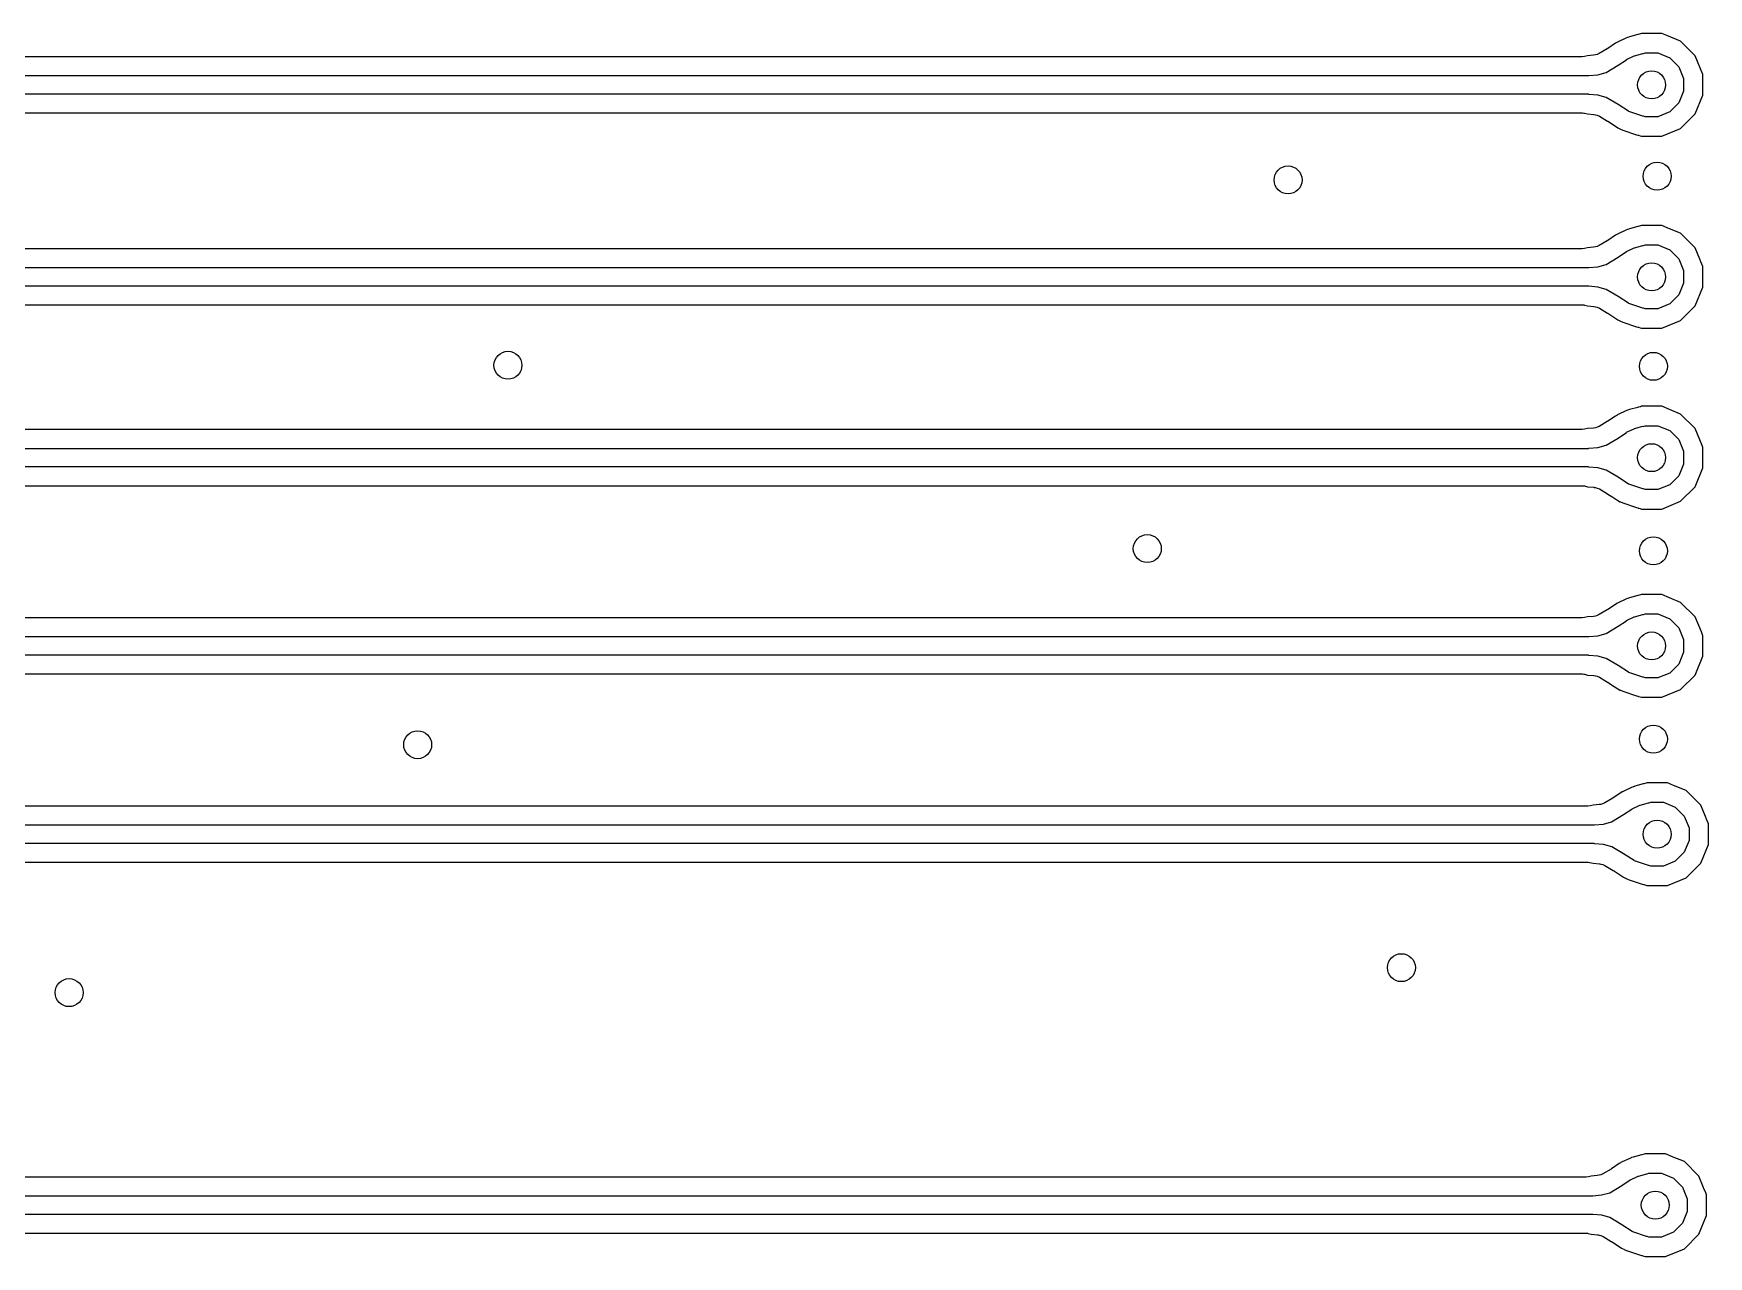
# Model space of a CAD drawing. Extents: x 114.9 to 199.6, y -137.1 to -76.7.
# Drawn here: x 173.96 to 182.95, y -90.98 to -84.41 of the extents above; entities that cross this region are included whole.
import ezdxf

# ---------------------------------------------------------------- set-up
doc = ezdxf.new("R2010")
doc.units = 0
doc.layers.add('BLACK', color=7, linetype='CONTINUOUS')

msp = doc.modelspace()

# ---------------------------------------------------------------- linework, layer by layer
at = {"layer": 'BLACK', "linetype": 'CONTINUOUS'}
for p, q in [((182.446044, -84.467191), (182.404587, -84.494918)), ((182.452909, -84.462969), (182.446044, -84.467191)), ((182.454439, -84.462107), (182.452909, -84.462969)), ((182.461588, -84.45843), (182.454439, -84.462107)), ((182.502778, -84.439188), (182.461588, -84.45843)), ((182.510844, -84.43582), (182.502778, -84.439188)), ((182.512657, -84.435149), (182.510844, -84.43582)), ((182.520964, -84.432465), (182.512657, -84.435149)), ((182.565512, -84.420078), (182.520964, -84.432465)), ((182.567881, -84.419665), (182.565512, -84.420078)), ((182.580354, -84.416506), (182.567849, -84.419485)), ((182.567849, -84.419485), (182.567881, -84.419665)), ((182.585199, -84.4145), (182.580354, -84.416506)), ((182.5852, -84.4145), (182.585199, -84.4145)), ((182.6948, -84.4145), (182.5852, -84.4145)), ((182.694801, -84.4145), (182.6948, -84.4145)), ((182.721354, -84.425499), (182.694801, -84.4145)), ((182.796058, -84.456443), (182.721354, -84.425499)), ((182.796059, -84.456444), (182.796058, -84.456443)), ((182.796061, -84.456445), (182.796059, -84.456444)), ((182.873555, -84.533939), (182.796061, -84.456445)), ((182.268525, -84.5395), (166.310062, -84.5395)), ((182.280846, -84.537926), (182.268525, -84.5395)), ((182.296038, -84.533979), (182.280846, -84.537926)), ((182.328977, -84.531434), (182.296038, -84.533979)), ((182.338354, -84.529782), (182.328977, -84.531434)), ((182.347384, -84.527266), (182.338354, -84.529782)), ((182.359447, -84.522078), (182.347384, -84.527266)), ((182.402562, -84.496202), (182.359447, -84.522078)), ((182.404587, -84.494918), (182.402562, -84.496202)), ((182.460097, -84.584715), (182.504705, -84.55488)), ((182.504705, -84.55488), (182.50624, -84.554015)), ((182.50624, -84.554015), (182.547423, -84.534776)), ((182.547423, -84.534776), (182.54923, -84.534108)), ((182.54923, -84.534108), (182.593778, -84.521722)), ((182.593778, -84.521722), (182.596845, -84.522096)), ((182.596845, -84.522096), (182.605859, -84.518363)), ((182.605859, -84.518363), (182.674141, -84.518363)), ((182.674141, -84.518363), (182.737225, -84.544493)), ((182.737225, -84.544493), (182.785507, -84.592775)), ((182.873555, -84.53394), (182.873555, -84.533939)), ((182.873557, -84.533942), (182.873555, -84.53394)), ((182.915499, -84.635198), (182.873557, -84.533942)), ((166.34, -84.64), (182.302349, -84.64)), ((182.302349, -84.64), (182.304161, -84.639166)), ((182.304161, -84.639166), (182.352142, -84.635461)), ((182.352142, -84.635461), (182.395825, -84.623288)), ((182.395825, -84.623288), (182.460097, -84.584715)), ((182.785507, -84.592775), (182.811637, -84.655859)), ((182.9155, -84.6352), (182.915499, -84.635198)), ((182.9155, -84.7448), (182.9155, -84.6352)), ((182.302497, -84.74), (166.360711, -84.74)), ((182.304152, -84.740842), (182.302497, -84.74)), ((182.352644, -84.744627), (182.304152, -84.740842)), ((182.811637, -84.724141), (182.785507, -84.787225)), ((182.811637, -84.655859), (182.811637, -84.724141)), ((182.396588, -84.757021), (182.352644, -84.744627)), ((182.460096, -84.795284), (182.396588, -84.757021)), ((182.516176, -84.831286), (182.460096, -84.795284)), ((182.518788, -84.832537), (182.516176, -84.831286)), ((182.593336, -84.857451), (182.518788, -84.832537)), ((182.785507, -84.787225), (182.737225, -84.835507)), ((182.873557, -84.846058), (182.9155, -84.7448)), ((166.422635, -84.8405), (182.269557, -84.8405)), ((182.269557, -84.8405), (182.27648, -84.840991)), ((182.27648, -84.840991), (182.279693, -84.841449)), ((182.279693, -84.841449), (182.295942, -84.846022)), ((182.295942, -84.846022), (182.33079, -84.848741)), ((182.33079, -84.848741), (182.332321, -84.84896)), ((182.332321, -84.84896), (182.332832, -84.849262)), ((182.332832, -84.849262), (182.338687, -84.850306)), ((182.338687, -84.850306), (182.347957, -84.85292)), ((182.347957, -84.85292), (182.359932, -84.858104)), ((182.359932, -84.858104), (182.403799, -84.884534)), ((182.403799, -84.884534), (182.404929, -84.885237)), ((182.404929, -84.885237), (182.419357, -84.8945)), ((182.419357, -84.8945), (182.459163, -84.920055)), ((182.459163, -84.920055), (182.459173, -84.920061)), ((182.459173, -84.920061), (182.459181, -84.920066)), ((182.459181, -84.920066), (182.459192, -84.920072)), ((182.459192, -84.920072), (182.459202, -84.920078)), ((182.459202, -84.920078), (182.462705, -84.922031)), ((182.462705, -84.922031), (182.470605, -84.926436)), ((182.594698, -84.857816), (182.593336, -84.857451)), ((182.596018, -84.85756), (182.594698, -84.857816)), ((182.605859, -84.861637), (182.596018, -84.85756)), ((182.674141, -84.861637), (182.605859, -84.861637)), ((182.737225, -84.835507), (182.674141, -84.861637)), ((182.6948, -84.9655), (182.796058, -84.923557)), ((182.796058, -84.923557), (182.79606, -84.923555)), ((182.79606, -84.923555), (182.796061, -84.923555)), ((182.796061, -84.923555), (182.873555, -84.846061)), ((182.873555, -84.84606), (182.873557, -84.846058)), ((182.873555, -84.846061), (182.873555, -84.84606)), ((182.470605, -84.926436), (182.473217, -84.927687)), ((182.473217, -84.927687), (182.485348, -84.932597)), ((182.485348, -84.932597), (182.559893, -84.95751)), ((182.559893, -84.95751), (182.566012, -84.959351)), ((182.566012, -84.959351), (182.567377, -84.959717)), ((182.567377, -84.959717), (182.567378, -84.959717)), ((182.567378, -84.959717), (182.567389, -84.95972)), ((182.567389, -84.95972), (182.567399, -84.95972)), ((182.567399, -84.95972), (182.567476, -84.959732)), ((182.567476, -84.959732), (182.568693, -84.960069)), ((182.568693, -84.960069), (182.570068, -84.960438)), ((182.570068, -84.960438), (182.570064, -84.96045)), ((182.570064, -84.96045), (182.578983, -84.962924)), ((182.578983, -84.962924), (182.5852, -84.9655)), ((182.5852, -84.9655), (182.585202, -84.9655)), ((182.585202, -84.9655), (182.694798, -84.9655)), ((182.694798, -84.9655), (182.6948, -84.9655)), ((182.520964, -85.462465), (182.512657, -85.465149)), ((182.565512, -85.450078), (182.520964, -85.462465)), ((182.567881, -85.449665), (182.565512, -85.450078)), ((182.580354, -85.446506), (182.567849, -85.449485)), ((182.567849, -85.449485), (182.567881, -85.449665)), ((182.585199, -85.4445), (182.580354, -85.446506)), ((182.5852, -85.4445), (182.585199, -85.4445)), ((182.6948, -85.4445), (182.5852, -85.4445)), ((182.694801, -85.4445), (182.6948, -85.4445)), ((182.736744, -85.461874), (182.694801, -85.4445)), ((182.796058, -85.486443), (182.736744, -85.461874)), ((182.359447, -85.552078), (182.347384, -85.557266)), ((182.402562, -85.526202), (182.359447, -85.552078)), ((182.404587, -85.524918), (182.402562, -85.526202)), ((182.446044, -85.497191), (182.404587, -85.524918)), ((182.452909, -85.492969), (182.446044, -85.497191)), ((182.454439, -85.492107), (182.452909, -85.492969)), ((182.461588, -85.48843), (182.454439, -85.492107)), ((182.502778, -85.469188), (182.461588, -85.48843)), ((182.510844, -85.46582), (182.502778, -85.469188)), ((182.512657, -85.465149), (182.510844, -85.46582)), ((182.54923, -85.564108), (182.593778, -85.551722)), ((182.593778, -85.551722), (182.596845, -85.552096)), ((182.596845, -85.552096), (182.605859, -85.548363)), ((182.605859, -85.548363), (182.674141, -85.548363)), ((182.674141, -85.548363), (182.737225, -85.574493)), ((182.796059, -85.486444), (182.796058, -85.486443)), ((182.796061, -85.486445), (182.796059, -85.486444)), ((182.873556, -85.56394), (182.796061, -85.486445)), ((182.268525, -85.5695), (167.150062, -85.5695)), ((182.280846, -85.567926), (182.268525, -85.5695)), ((182.296038, -85.563979), (182.280846, -85.567926)), ((182.328977, -85.561434), (182.296038, -85.563979)), ((182.338354, -85.559782), (182.328977, -85.561434)), ((182.347384, -85.557266), (182.338354, -85.559782)), ((182.395825, -85.653288), (182.460097, -85.614715)), ((182.460097, -85.614715), (182.504705, -85.58488)), ((182.504705, -85.58488), (182.50624, -85.584015)), ((182.50624, -85.584015), (182.547423, -85.564776)), ((182.547423, -85.564776), (182.54923, -85.564108)), ((182.737225, -85.574493), (182.785507, -85.622775)), ((182.785507, -85.622775), (182.811637, -85.685859)), ((182.898931, -85.625198), (182.873556, -85.56394)), ((182.9047, -85.639125), (182.898931, -85.625198)), ((182.915498, -85.665195), (182.9047, -85.639125)), ((167.18, -85.67), (182.302349, -85.67)), ((182.302349, -85.67), (182.304161, -85.669166)), ((182.304161, -85.669166), (182.352142, -85.665461)), ((182.352142, -85.665461), (182.395825, -85.653288)), ((182.811637, -85.685859), (182.811637, -85.754141)), ((182.9155, -85.6652), (182.915498, -85.665195)), ((182.9155, -85.7748), (182.9155, -85.6652)), ((182.302497, -85.77), (167.200711, -85.77)), ((182.304152, -85.770842), (182.302497, -85.77)), ((182.352644, -85.774627), (182.304152, -85.770842)), ((182.396588, -85.787021), (182.352644, -85.774627)), ((182.460096, -85.825284), (182.396588, -85.787021)), ((182.785507, -85.817225), (182.737225, -85.865507)), ((182.811637, -85.754141), (182.785507, -85.817225)), ((182.873557, -85.876058), (182.9155, -85.7748)), ((167.262635, -85.8705), (182.269557, -85.8705)), ((182.269557, -85.8705), (182.27648, -85.870991)), ((182.27648, -85.870991), (182.279693, -85.871449)), ((182.279693, -85.871449), (182.295942, -85.876022)), ((182.295942, -85.876022), (182.33079, -85.878741)), ((182.33079, -85.878741), (182.332321, -85.87896)), ((182.332321, -85.87896), (182.332832, -85.879262)), ((182.332832, -85.879262), (182.338687, -85.880306)), ((182.338687, -85.880306), (182.347957, -85.88292)), ((182.347957, -85.88292), (182.359932, -85.888104)), ((182.359932, -85.888104), (182.403799, -85.914534)), ((182.516176, -85.861286), (182.460096, -85.825284)), ((182.518788, -85.862537), (182.516176, -85.861286)), ((182.593336, -85.887451), (182.518788, -85.862537)), ((182.594698, -85.887816), (182.593336, -85.887451)), ((182.596018, -85.88756), (182.594698, -85.887816)), ((182.605859, -85.891637), (182.596018, -85.88756)), ((182.674141, -85.891637), (182.605859, -85.891637)), ((182.737225, -85.865507), (182.674141, -85.891637)), ((182.796061, -85.953555), (182.873555, -85.876061)), ((182.873555, -85.87606), (182.873557, -85.876058)), ((182.873555, -85.876061), (182.873555, -85.87606)), ((182.403799, -85.914534), (182.404929, -85.915237)), ((182.404929, -85.915237), (182.431752, -85.932457)), ((182.431752, -85.932457), (182.459163, -85.950055)), ((182.459163, -85.950055), (182.459173, -85.950061)), ((182.459173, -85.950061), (182.459181, -85.950066)), ((182.459181, -85.950066), (182.459192, -85.950072)), ((182.459192, -85.950072), (182.459202, -85.950078)), ((182.459202, -85.950078), (182.462705, -85.952031)), ((182.462705, -85.952031), (182.470605, -85.956436)), ((182.470605, -85.956436), (182.473217, -85.957687)), ((182.473217, -85.957687), (182.485348, -85.962597)), ((182.485348, -85.962597), (182.559893, -85.98751)), ((182.559893, -85.98751), (182.566012, -85.989351)), ((182.566012, -85.989351), (182.567377, -85.989717)), ((182.567377, -85.989717), (182.567378, -85.989717)), ((182.567378, -85.989717), (182.567389, -85.98972)), ((182.567389, -85.98972), (182.567399, -85.98972)), ((182.567399, -85.98972), (182.567476, -85.989732)), ((182.567476, -85.989732), (182.568693, -85.990069)), ((182.568693, -85.990069), (182.570068, -85.990438)), ((182.570068, -85.990438), (182.570064, -85.99045)), ((182.570064, -85.99045), (182.578983, -85.992924)), ((182.578983, -85.992924), (182.5852, -85.9955)), ((182.5852, -85.9955), (182.585202, -85.9955)), ((182.585202, -85.9955), (182.694798, -85.9955)), ((182.694798, -85.9955), (182.6948, -85.9955)), ((182.6948, -85.9955), (182.796058, -85.953557)), ((182.796058, -85.953557), (182.79606, -85.953555)), ((182.79606, -85.953555), (182.796061, -85.953555)), ((182.502778, -86.439188), (182.461588, -86.45843)), ((182.510844, -86.43582), (182.502778, -86.439188)), ((182.512657, -86.435149), (182.510844, -86.43582)), ((182.520964, -86.432465), (182.512657, -86.435149)), ((182.565512, -86.420078), (182.520964, -86.432465)), ((182.567881, -86.419665), (182.565512, -86.420078)), ((182.580354, -86.416506), (182.567849, -86.419485)), ((182.567849, -86.419485), (182.567881, -86.419665)), ((182.585199, -86.4145), (182.580354, -86.416506)), ((182.5852, -86.4145), (182.585199, -86.4145)), ((182.6948, -86.4145), (182.5852, -86.4145)), ((182.694801, -86.4145), (182.6948, -86.4145)), ((182.736744, -86.431874), (182.694801, -86.4145)), ((182.796058, -86.456443), (182.736744, -86.431874)), ((182.268525, -86.5395), (168.310064, -86.5395)), ((182.280846, -86.537926), (182.268525, -86.5395)), ((182.296038, -86.533979), (182.280846, -86.537926)), ((182.328977, -86.531434), (182.296038, -86.533979)), ((182.338354, -86.529782), (182.328977, -86.531434)), ((182.347384, -86.527266), (182.338354, -86.529782)), ((182.359447, -86.522078), (182.347384, -86.527266)), ((182.402562, -86.496202), (182.359447, -86.522078)), ((182.404587, -86.494918), (182.402562, -86.496202)), ((182.446044, -86.467191), (182.404587, -86.494918)), ((182.452909, -86.462969), (182.446044, -86.467191)), ((182.454439, -86.462107), (182.452909, -86.462969)), ((182.461588, -86.45843), (182.454439, -86.462107)), ((182.50624, -86.554015), (182.547423, -86.534776)), ((182.547423, -86.534776), (182.54923, -86.534108)), ((182.54923, -86.534108), (182.593778, -86.521722)), ((182.593778, -86.521722), (182.596845, -86.522096)), ((182.596845, -86.522096), (182.605859, -86.518363)), ((182.605859, -86.518363), (182.674141, -86.518363)), ((182.674141, -86.518363), (182.737225, -86.544493)), ((182.796059, -86.456444), (182.796058, -86.456443)), ((182.796061, -86.456445), (182.796059, -86.456444)), ((182.873555, -86.533939), (182.796061, -86.456445)), ((182.873555, -86.53394), (182.873555, -86.533939)), ((182.873557, -86.533942), (182.873555, -86.53394)), ((182.911357, -86.625198), (182.873557, -86.533942)), ((182.352142, -86.635461), (182.395825, -86.623288)), ((182.395825, -86.623288), (182.460097, -86.584715)), ((182.460097, -86.584715), (182.504705, -86.55488)), ((182.504705, -86.55488), (182.50624, -86.554015)), ((182.737225, -86.544493), (182.785507, -86.592775)), ((182.785507, -86.592775), (182.811637, -86.655859)), ((182.9155, -86.6352), (182.911357, -86.625198)), ((168.34, -86.64), (182.302349, -86.64)), ((182.302349, -86.64), (182.304161, -86.639166)), ((182.304161, -86.639166), (182.352142, -86.635461)), ((182.811637, -86.655859), (182.811637, -86.724141)), ((182.9155, -86.7448), (182.9155, -86.6352)), ((182.302497, -86.74), (168.36071, -86.74)), ((182.304152, -86.740842), (182.302497, -86.74)), ((182.352644, -86.744627), (182.304152, -86.740842)), ((182.396588, -86.757021), (182.352644, -86.744627)), ((182.460096, -86.795284), (182.396588, -86.757021)), ((182.516176, -86.831286), (182.460096, -86.795284)), ((182.785507, -86.787225), (182.737225, -86.835507)), ((182.811637, -86.724141), (182.785507, -86.787225)), ((182.873557, -86.846058), (182.9155, -86.7448)), ((168.422636, -86.8405), (182.269557, -86.8405)), ((182.269557, -86.8405), (182.27648, -86.840991)), ((182.27648, -86.840991), (182.279693, -86.841449)), ((182.279693, -86.841449), (182.295942, -86.846022)), ((182.295942, -86.846022), (182.33079, -86.848741)), ((182.33079, -86.848741), (182.332321, -86.84896)), ((182.332321, -86.84896), (182.332832, -86.849262)), ((182.332832, -86.849262), (182.338687, -86.850306)), ((182.338687, -86.850306), (182.347957, -86.85292)), ((182.347957, -86.85292), (182.359932, -86.858104)), ((182.359932, -86.858104), (182.403799, -86.884534)), ((182.403799, -86.884534), (182.404929, -86.885237)), ((182.404929, -86.885237), (182.431752, -86.902457)), ((182.518788, -86.832537), (182.516176, -86.831286)), ((182.593336, -86.857451), (182.518788, -86.832537)), ((182.594698, -86.857816), (182.593336, -86.857451)), ((182.596018, -86.85756), (182.594698, -86.857816)), ((182.605859, -86.861637), (182.596018, -86.85756)), ((182.674141, -86.861637), (182.605859, -86.861637)), ((182.737225, -86.835507), (182.674141, -86.861637)), ((182.796061, -86.923555), (182.873555, -86.846061)), ((182.873555, -86.84606), (182.873557, -86.846058)), ((182.873555, -86.846061), (182.873555, -86.84606)), ((182.431752, -86.902457), (182.459163, -86.920055)), ((182.459163, -86.920055), (182.459173, -86.920061)), ((182.459173, -86.920061), (182.459181, -86.920066)), ((182.459181, -86.920066), (182.459192, -86.920072)), ((182.459192, -86.920072), (182.459202, -86.920078)), ((182.459202, -86.920078), (182.462705, -86.922031)), ((182.462705, -86.922031), (182.470605, -86.926436)), ((182.470605, -86.926436), (182.473217, -86.927687)), ((182.473217, -86.927687), (182.485348, -86.932597)), ((182.485348, -86.932597), (182.559893, -86.95751)), ((182.559893, -86.95751), (182.566012, -86.959351)), ((182.566012, -86.959351), (182.567377, -86.959717)), ((182.567377, -86.959717), (182.567378, -86.959717)), ((182.567378, -86.959717), (182.567389, -86.95972)), ((182.567389, -86.95972), (182.567399, -86.95972)), ((182.567399, -86.95972), (182.567476, -86.959732)), ((182.567476, -86.959732), (182.568693, -86.960069)), ((182.568693, -86.960069), (182.570068, -86.960438)), ((182.570068, -86.960438), (182.570064, -86.96045)), ((182.570064, -86.96045), (182.578983, -86.962924)), ((182.578983, -86.962924), (182.5852, -86.9655)), ((182.5852, -86.9655), (182.585202, -86.9655)), ((182.585202, -86.9655), (182.694798, -86.9655)), ((182.694798, -86.9655), (182.6948, -86.9655)), ((182.6948, -86.9655), (182.796058, -86.923557)), ((182.796058, -86.923557), (182.79606, -86.923555)), ((182.79606, -86.923555), (182.796061, -86.923555)), ((182.565512, -87.430078), (182.520964, -87.442465)), ((182.567881, -87.429665), (182.565512, -87.430078)), ((182.580354, -87.426506), (182.567849, -87.429485)), ((182.567849, -87.429485), (182.567881, -87.429665)), ((182.585199, -87.4245), (182.580354, -87.426506)), ((182.5852, -87.4245), (182.585199, -87.4245)), ((182.6948, -87.4245), (182.5852, -87.4245)), ((182.694801, -87.4245), (182.6948, -87.4245)), ((182.736744, -87.441874), (182.694801, -87.4245)), ((182.402562, -87.506202), (182.359447, -87.532078)), ((182.404587, -87.504918), (182.402562, -87.506202)), ((182.446044, -87.477191), (182.404587, -87.504918)), ((182.452909, -87.472969), (182.446044, -87.477191)), ((182.454439, -87.472107), (182.452909, -87.472969)), ((182.461588, -87.46843), (182.454439, -87.472107)), ((182.502778, -87.449188), (182.461588, -87.46843)), ((182.510844, -87.44582), (182.502778, -87.449188)), ((182.512657, -87.445149), (182.510844, -87.44582)), ((182.520964, -87.442465), (182.512657, -87.445149)), ((182.596845, -87.532096), (182.605859, -87.528363)), ((182.605859, -87.528363), (182.674141, -87.528363)), ((182.674141, -87.528363), (182.737225, -87.554493)), ((182.796058, -87.466443), (182.736744, -87.441874)), ((182.796059, -87.466444), (182.796058, -87.466443)), ((182.796061, -87.466445), (182.796059, -87.466444)), ((182.873555, -87.543939), (182.796061, -87.466445)), ((182.268525, -87.5495), (169.080062, -87.5495)), ((182.280846, -87.547926), (182.268525, -87.5495)), ((182.296038, -87.543979), (182.280846, -87.547926)), ((182.328977, -87.541434), (182.296038, -87.543979)), ((182.338354, -87.539782), (182.328977, -87.541434)), ((182.347384, -87.537266), (182.338354, -87.539782)), ((182.359447, -87.532078), (182.347384, -87.537266)), ((182.395825, -87.633288), (182.460097, -87.594715)), ((182.460097, -87.594715), (182.504705, -87.56488)), ((182.504705, -87.56488), (182.50624, -87.564015)), ((182.50624, -87.564015), (182.547423, -87.544776)), ((182.547423, -87.544776), (182.54923, -87.544108)), ((182.54923, -87.544108), (182.593778, -87.531722)), ((182.593778, -87.531722), (182.596845, -87.532096)), ((182.737225, -87.554493), (182.785507, -87.602775)), ((182.785507, -87.602775), (182.811637, -87.665859)), ((182.873555, -87.54394), (182.873555, -87.543939)), ((182.873557, -87.543942), (182.873555, -87.54394)), ((182.907215, -87.625198), (182.873557, -87.543942)), ((169.11, -87.65), (182.302349, -87.65)), ((182.302349, -87.65), (182.304161, -87.649166)), ((182.304161, -87.649166), (182.352142, -87.645461)), ((182.352142, -87.645461), (182.395825, -87.633288)), ((182.811637, -87.665859), (182.811637, -87.734141)), ((182.9155, -87.6452), (182.907215, -87.625198)), ((182.9155, -87.7548), (182.9155, -87.6452)), ((182.302497, -87.75), (169.13071, -87.75)), ((182.304152, -87.750842), (182.302497, -87.75)), ((182.352644, -87.754627), (182.304152, -87.750842)), ((182.396588, -87.767021), (182.352644, -87.754627)), ((182.460096, -87.805284), (182.396588, -87.767021)), ((182.785507, -87.797225), (182.737225, -87.845507)), ((182.811637, -87.734141), (182.785507, -87.797225)), ((182.873557, -87.856058), (182.9155, -87.7548)), ((169.192635, -87.8505), (182.269557, -87.8505)), ((182.269557, -87.8505), (182.27648, -87.850991)), ((182.27648, -87.850991), (182.279693, -87.851449)), ((182.279693, -87.851449), (182.295942, -87.856022)), ((182.295942, -87.856022), (182.33079, -87.858741)), ((182.33079, -87.858741), (182.332321, -87.85896)), ((182.332321, -87.85896), (182.332832, -87.859262)), ((182.332832, -87.859262), (182.338687, -87.860306)), ((182.338687, -87.860306), (182.347957, -87.86292)), ((182.347957, -87.86292), (182.359932, -87.868104)), ((182.359932, -87.868104), (182.403799, -87.894534)), ((182.516176, -87.841286), (182.460096, -87.805284)), ((182.518788, -87.842537), (182.516176, -87.841286)), ((182.593336, -87.867451), (182.518788, -87.842537)), ((182.594698, -87.867816), (182.593336, -87.867451)), ((182.596018, -87.86756), (182.594698, -87.867816)), ((182.605859, -87.871637), (182.596018, -87.86756)), ((182.674141, -87.871637), (182.605859, -87.871637)), ((182.737225, -87.845507), (182.674141, -87.871637)), ((182.796061, -87.933555), (182.873555, -87.856061)), ((182.873555, -87.85606), (182.873557, -87.856058)), ((182.873555, -87.856061), (182.873555, -87.85606)), ((182.403799, -87.894534), (182.404929, -87.895237)), ((182.404929, -87.895237), (182.419357, -87.9045)), ((182.419357, -87.9045), (182.459163, -87.930055)), ((182.459163, -87.930055), (182.459173, -87.930061)), ((182.459173, -87.930061), (182.459181, -87.930066)), ((182.459181, -87.930066), (182.459192, -87.930072)), ((182.459192, -87.930072), (182.459202, -87.930078)), ((182.459202, -87.930078), (182.462705, -87.932031)), ((182.462705, -87.932031), (182.470605, -87.936436)), ((182.470605, -87.936436), (182.473217, -87.937687)), ((182.473217, -87.937687), (182.485348, -87.942597)), ((182.485348, -87.942597), (182.559893, -87.96751)), ((182.559893, -87.96751), (182.566012, -87.969351)), ((182.566012, -87.969351), (182.567377, -87.969717)), ((182.567377, -87.969717), (182.567378, -87.969717)), ((182.567378, -87.969717), (182.567389, -87.96972)), ((182.567389, -87.96972), (182.567399, -87.96972)), ((182.567399, -87.96972), (182.567476, -87.969732)), ((182.567476, -87.969732), (182.568693, -87.970069)), ((182.568693, -87.970069), (182.570068, -87.970438)), ((182.570068, -87.970438), (182.570064, -87.97045)), ((182.570064, -87.97045), (182.578983, -87.972924)), ((182.578983, -87.972924), (182.5852, -87.9755)), ((182.5852, -87.9755), (182.585202, -87.9755)), ((182.585202, -87.9755), (182.694798, -87.9755)), ((182.694798, -87.9755), (182.6948, -87.9755)), ((182.6948, -87.9755), (182.796058, -87.933557)), ((182.796058, -87.933557), (182.79606, -87.933555)), ((182.79606, -87.933555), (182.796061, -87.933555)), ((182.432562, -88.516202), (182.389447, -88.542078)), ((182.434587, -88.514918), (182.432562, -88.516202)), ((182.476044, -88.487191), (182.434587, -88.514918)), ((182.482909, -88.482969), (182.476044, -88.487191)), ((182.484439, -88.482107), (182.482909, -88.482969)), ((182.491588, -88.47843), (182.484439, -88.482107)), ((182.532778, -88.459188), (182.491588, -88.47843)), ((182.540844, -88.45582), (182.532778, -88.459188)), ((182.542657, -88.455149), (182.540844, -88.45582)), ((182.550964, -88.452465), (182.542657, -88.455149)), ((182.595512, -88.440078), (182.550964, -88.452465)), ((182.597881, -88.439665), (182.595512, -88.440078)), ((182.610354, -88.436506), (182.597849, -88.439485)), ((182.597849, -88.439485), (182.597881, -88.439665)), ((182.615199, -88.4345), (182.610354, -88.436506)), ((182.6152, -88.4345), (182.615199, -88.4345)), ((182.7248, -88.4345), (182.6152, -88.4345)), ((182.724801, -88.4345), (182.7248, -88.4345)), ((182.758582, -88.448493), (182.724801, -88.4345)), ((182.826058, -88.476443), (182.758582, -88.448493)), ((182.826059, -88.476444), (182.826058, -88.476443)), ((182.826061, -88.476445), (182.826059, -88.476444)), ((182.903556, -88.55394), (182.826061, -88.476445)), ((182.298525, -88.5595), (169.920062, -88.5595)), ((182.310846, -88.557926), (182.298525, -88.5595)), ((182.326038, -88.553979), (182.310846, -88.557926)), ((182.358977, -88.551434), (182.326038, -88.553979)), ((182.368354, -88.549782), (182.358977, -88.551434)), ((182.377384, -88.547266), (182.368354, -88.549782)), ((182.389447, -88.542078), (182.377384, -88.547266)), ((182.425825, -88.643288), (182.490097, -88.604715)), ((182.490097, -88.604715), (182.534705, -88.57488)), ((182.534705, -88.57488), (182.53624, -88.574015)), ((182.53624, -88.574015), (182.577423, -88.554776)), ((182.577423, -88.554776), (182.57923, -88.554108)), ((182.57923, -88.554108), (182.623778, -88.541722)), ((182.623778, -88.541722), (182.626845, -88.542096)), ((182.626845, -88.542096), (182.635859, -88.538363)), ((182.635859, -88.538363), (182.704141, -88.538363)), ((182.704141, -88.538363), (182.767225, -88.564493)), ((182.767225, -88.564493), (182.815507, -88.612775)), ((182.928931, -88.615198), (182.903556, -88.55394)), ((169.95, -88.66), (182.332349, -88.66)), ((182.332349, -88.66), (182.334161, -88.659166)), ((182.334161, -88.659166), (182.382142, -88.655461)), ((182.382142, -88.655461), (182.425825, -88.643288)), ((182.815507, -88.612775), (182.841637, -88.675859)), ((182.841637, -88.675859), (182.841637, -88.744141)), ((182.9347, -88.629125), (182.928931, -88.615198)), ((182.945498, -88.655195), (182.9347, -88.629125)), ((182.9455, -88.6552), (182.945498, -88.655195)), ((182.9455, -88.7648), (182.9455, -88.6552)), ((182.332497, -88.76), (169.970711, -88.76)), ((182.334152, -88.760842), (182.332497, -88.76)), ((182.382644, -88.764627), (182.334152, -88.760842)), ((182.426588, -88.777021), (182.382644, -88.764627)), ((182.490096, -88.815284), (182.426588, -88.777021)), ((182.841637, -88.744141), (182.815507, -88.807225)), ((182.903557, -88.866058), (182.9455, -88.7648)), ((170.032635, -88.8605), (182.299557, -88.8605)), ((182.299557, -88.8605), (182.30648, -88.860991)), ((182.30648, -88.860991), (182.309693, -88.861449)), ((182.309693, -88.861449), (182.325942, -88.866022)), ((182.325942, -88.866022), (182.36079, -88.868741)), ((182.36079, -88.868741), (182.362321, -88.86896)), ((182.362321, -88.86896), (182.362832, -88.869262)), ((182.362832, -88.869262), (182.368687, -88.870306)), ((182.368687, -88.870306), (182.377957, -88.87292)), ((182.377957, -88.87292), (182.389932, -88.878104)), ((182.389932, -88.878104), (182.433799, -88.904534)), ((182.546176, -88.851286), (182.490096, -88.815284)), ((182.548788, -88.852537), (182.546176, -88.851286)), ((182.623336, -88.877451), (182.548788, -88.852537)), ((182.624698, -88.877816), (182.623336, -88.877451)), ((182.626018, -88.87756), (182.624698, -88.877816)), ((182.635859, -88.881637), (182.626018, -88.87756)), ((182.767225, -88.855507), (182.704141, -88.881637)), ((182.815507, -88.807225), (182.767225, -88.855507)), ((182.826061, -88.943555), (182.903555, -88.866061)), ((182.903555, -88.86606), (182.903557, -88.866058)), ((182.903555, -88.866061), (182.903555, -88.86606)), ((182.433799, -88.904534), (182.434929, -88.905237)), ((182.434929, -88.905237), (182.461752, -88.922457)), ((182.461752, -88.922457), (182.489163, -88.940055)), ((182.489163, -88.940055), (182.489173, -88.940061)), ((182.489173, -88.940061), (182.489181, -88.940066)), ((182.489181, -88.940066), (182.489192, -88.940072)), ((182.489192, -88.940072), (182.489202, -88.940078)), ((182.489202, -88.940078), (182.492705, -88.942031)), ((182.492705, -88.942031), (182.500605, -88.946436)), ((182.500605, -88.946436), (182.503217, -88.947687)), ((182.503217, -88.947687), (182.515348, -88.952597)), ((182.515348, -88.952597), (182.589893, -88.97751)), ((182.704141, -88.881637), (182.635859, -88.881637)), ((182.7248, -88.9855), (182.826058, -88.943557)), ((182.826058, -88.943557), (182.82606, -88.943555)), ((182.82606, -88.943555), (182.826061, -88.943555)), ((182.589893, -88.97751), (182.596012, -88.979351)), ((182.596012, -88.979351), (182.597377, -88.979717)), ((182.597377, -88.979717), (182.597378, -88.979717)), ((182.597378, -88.979717), (182.597389, -88.97972)), ((182.597389, -88.97972), (182.597399, -88.97972)), ((182.597399, -88.97972), (182.597476, -88.979732)), ((182.597476, -88.979732), (182.598693, -88.980069)), ((182.598693, -88.980069), (182.600068, -88.980438)), ((182.600068, -88.980438), (182.600064, -88.98045)), ((182.600064, -88.98045), (182.608983, -88.982924)), ((182.608983, -88.982924), (182.6152, -88.9855)), ((182.6152, -88.9855), (182.615202, -88.9855)), ((182.615202, -88.9855), (182.724798, -88.9855)), ((182.724798, -88.9855), (182.7248, -88.9855)), ((182.466044, -90.477191), (182.424587, -90.504918)), ((182.472909, -90.472969), (182.466044, -90.477191)), ((182.474439, -90.472107), (182.472909, -90.472969)), ((182.481588, -90.46843), (182.474439, -90.472107)), ((182.522778, -90.449188), (182.481588, -90.46843)), ((182.530844, -90.44582), (182.522778, -90.449188)), ((182.532657, -90.445149), (182.530844, -90.44582)), ((182.540964, -90.442465), (182.532657, -90.445149)), ((182.585512, -90.430078), (182.540964, -90.442465)), ((182.587881, -90.429665), (182.585512, -90.430078)), ((182.600354, -90.426506), (182.587849, -90.429485)), ((182.587849, -90.429485), (182.587881, -90.429665)), ((182.605199, -90.4245), (182.600354, -90.426506)), ((182.6052, -90.4245), (182.605199, -90.4245)), ((182.7148, -90.4245), (182.6052, -90.4245)), ((182.714801, -90.4245), (182.7148, -90.4245)), ((182.756744, -90.441874), (182.714801, -90.4245)), ((182.816058, -90.466443), (182.756744, -90.441874)), ((182.816059, -90.466444), (182.816058, -90.466443)), ((182.816061, -90.466445), (182.816059, -90.466444)), ((182.893555, -90.543939), (182.816061, -90.466445)), ((182.288525, -90.5495), (169.810062, -90.5495)), ((182.300846, -90.547926), (182.288525, -90.5495)), ((182.316038, -90.543979), (182.300846, -90.547926)), ((182.348977, -90.541434), (182.316038, -90.543979)), ((182.358354, -90.539782), (182.348977, -90.541434)), ((182.367384, -90.537266), (182.358354, -90.539782)), ((182.379447, -90.532078), (182.367384, -90.537266)), ((182.422562, -90.506202), (182.379447, -90.532078)), ((182.424587, -90.504918), (182.422562, -90.506202)), ((182.480097, -90.594715), (182.524705, -90.56488)), ((182.524705, -90.56488), (182.52624, -90.564015)), ((182.52624, -90.564015), (182.567423, -90.544776)), ((182.567423, -90.544776), (182.56923, -90.544108)), ((182.56923, -90.544108), (182.613778, -90.531722)), ((182.613778, -90.531722), (182.616845, -90.532096)), ((182.616845, -90.532096), (182.625859, -90.528363)), ((182.625859, -90.528363), (182.694141, -90.528363)), ((182.694141, -90.528363), (182.757225, -90.554493)), ((182.757225, -90.554493), (182.805507, -90.602775)), ((182.893555, -90.54394), (182.893555, -90.543939)), ((182.893557, -90.543942), (182.893555, -90.54394)), ((182.91726, -90.601165), (182.893557, -90.543942)), ((169.84, -90.65), (182.322349, -90.65)), ((182.322349, -90.65), (182.324161, -90.649166)), ((182.324161, -90.649166), (182.372142, -90.645461)), ((182.372142, -90.645461), (182.415825, -90.633288)), ((182.415825, -90.633288), (182.480097, -90.594715)), ((182.805507, -90.602775), (182.831637, -90.665859)), ((182.831637, -90.665859), (182.831637, -90.734141)), ((182.923073, -90.615198), (182.91726, -90.601165)), ((182.928842, -90.629125), (182.923073, -90.615198)), ((182.933003, -90.639172), (182.928842, -90.629125)), ((182.9355, -90.6452), (182.933003, -90.639172)), ((182.9355, -90.7548), (182.9355, -90.6452)), ((182.322497, -90.75), (169.860711, -90.75)), ((182.324152, -90.750842), (182.322497, -90.75)), ((182.372644, -90.754627), (182.324152, -90.750842)), ((182.416588, -90.767021), (182.372644, -90.754627)), ((182.831637, -90.734141), (182.805507, -90.797225)), ((182.893557, -90.856058), (182.9355, -90.7548)), ((169.922635, -90.8505), (182.289557, -90.8505)), ((182.289557, -90.8505), (182.29648, -90.850991)), ((182.29648, -90.850991), (182.299693, -90.851449)), ((182.299693, -90.851449), (182.315942, -90.856022)), ((182.480096, -90.805284), (182.416588, -90.767021)), ((182.536176, -90.841286), (182.480096, -90.805284)), ((182.538788, -90.842537), (182.536176, -90.841286)), ((182.613336, -90.867451), (182.538788, -90.842537)), ((182.757225, -90.845507), (182.694141, -90.871637)), ((182.805507, -90.797225), (182.757225, -90.845507)), ((182.315942, -90.856022), (182.35079, -90.858741)), ((182.35079, -90.858741), (182.352321, -90.85896)), ((182.352321, -90.85896), (182.352832, -90.859262)), ((182.352832, -90.859262), (182.358687, -90.860306)), ((182.358687, -90.860306), (182.367957, -90.86292)), ((182.367957, -90.86292), (182.379932, -90.868104)), ((182.379932, -90.868104), (182.423799, -90.894534)), ((182.423799, -90.894534), (182.424929, -90.895237)), ((182.424929, -90.895237), (182.439357, -90.9045)), ((182.439357, -90.9045), (182.479163, -90.930055)), ((182.479163, -90.930055), (182.479173, -90.930061)), ((182.479173, -90.930061), (182.479181, -90.930066)), ((182.479181, -90.930066), (182.479192, -90.930072)), ((182.479192, -90.930072), (182.479202, -90.930078)), ((182.479202, -90.930078), (182.482705, -90.932031)), ((182.482705, -90.932031), (182.490605, -90.936436)), ((182.490605, -90.936436), (182.493217, -90.937687)), ((182.493217, -90.937687), (182.505348, -90.942597)), ((182.505348, -90.942597), (182.579893, -90.96751)), ((182.614698, -90.867816), (182.613336, -90.867451)), ((182.616018, -90.86756), (182.614698, -90.867816)), ((182.625859, -90.871637), (182.616018, -90.86756)), ((182.694141, -90.871637), (182.625859, -90.871637)), ((182.7148, -90.9755), (182.816058, -90.933557)), ((182.816058, -90.933557), (182.81606, -90.933555)), ((182.81606, -90.933555), (182.816061, -90.933555)), ((182.816061, -90.933555), (182.893555, -90.856061)), ((182.893555, -90.85606), (182.893557, -90.856058)), ((182.893555, -90.856061), (182.893555, -90.85606)), ((182.579893, -90.96751), (182.586012, -90.969351)), ((182.586012, -90.969351), (182.587377, -90.969717)), ((182.587377, -90.969717), (182.587378, -90.969717)), ((182.587378, -90.969717), (182.587389, -90.96972)), ((182.587389, -90.96972), (182.587399, -90.96972)), ((182.587399, -90.96972), (182.587476, -90.969732)), ((182.587476, -90.969732), (182.588693, -90.970069)), ((182.588693, -90.970069), (182.590068, -90.970438)), ((182.590068, -90.970438), (182.590064, -90.97045)), ((182.590064, -90.97045), (182.598983, -90.972924)), ((182.598983, -90.972924), (182.6052, -90.9755)), ((182.6052, -90.9755), (182.605202, -90.9755)), ((182.605202, -90.9755), (182.714798, -90.9755)), ((182.714798, -90.9755), (182.7148, -90.9755))]:
    msp.add_line(p, q, dxfattribs=at)
at = {"layer": 'BLACK'}
for centre in [(182.64, -84.69), (180.69, -85.2), (182.67, -85.18), (182.64, -85.72), (176.504321, -86.194284), (182.65, -86.2), (182.64, -86.69), (179.934622, -87.177637), (182.65, -87.19), (182.64, -87.7), (176.02, -88.23), (182.65, -88.2), (182.67, -88.71), (181.298, -89.426), (174.15, -89.56), (182.66, -90.7)]:
    msp.add_circle(centre, 0.075, dxfattribs=at)
at = {"layer": 'WHITE'}
for centre in [(182.64, -84.69), (180.69, -85.2), (182.67, -85.18), (182.64, -85.72), (176.504321, -86.194284), (182.65, -86.2), (182.64, -86.69), (179.934622, -87.177637), (182.65, -87.19), (182.64, -87.7), (176.02, -88.23), (182.65, -88.2), (182.67, -88.71), (181.298, -89.426), (174.15, -89.56), (182.66, -90.7)]:
    msp.add_circle(centre, 0.075, dxfattribs=at)

doc.saveas('drawing.dxf')
